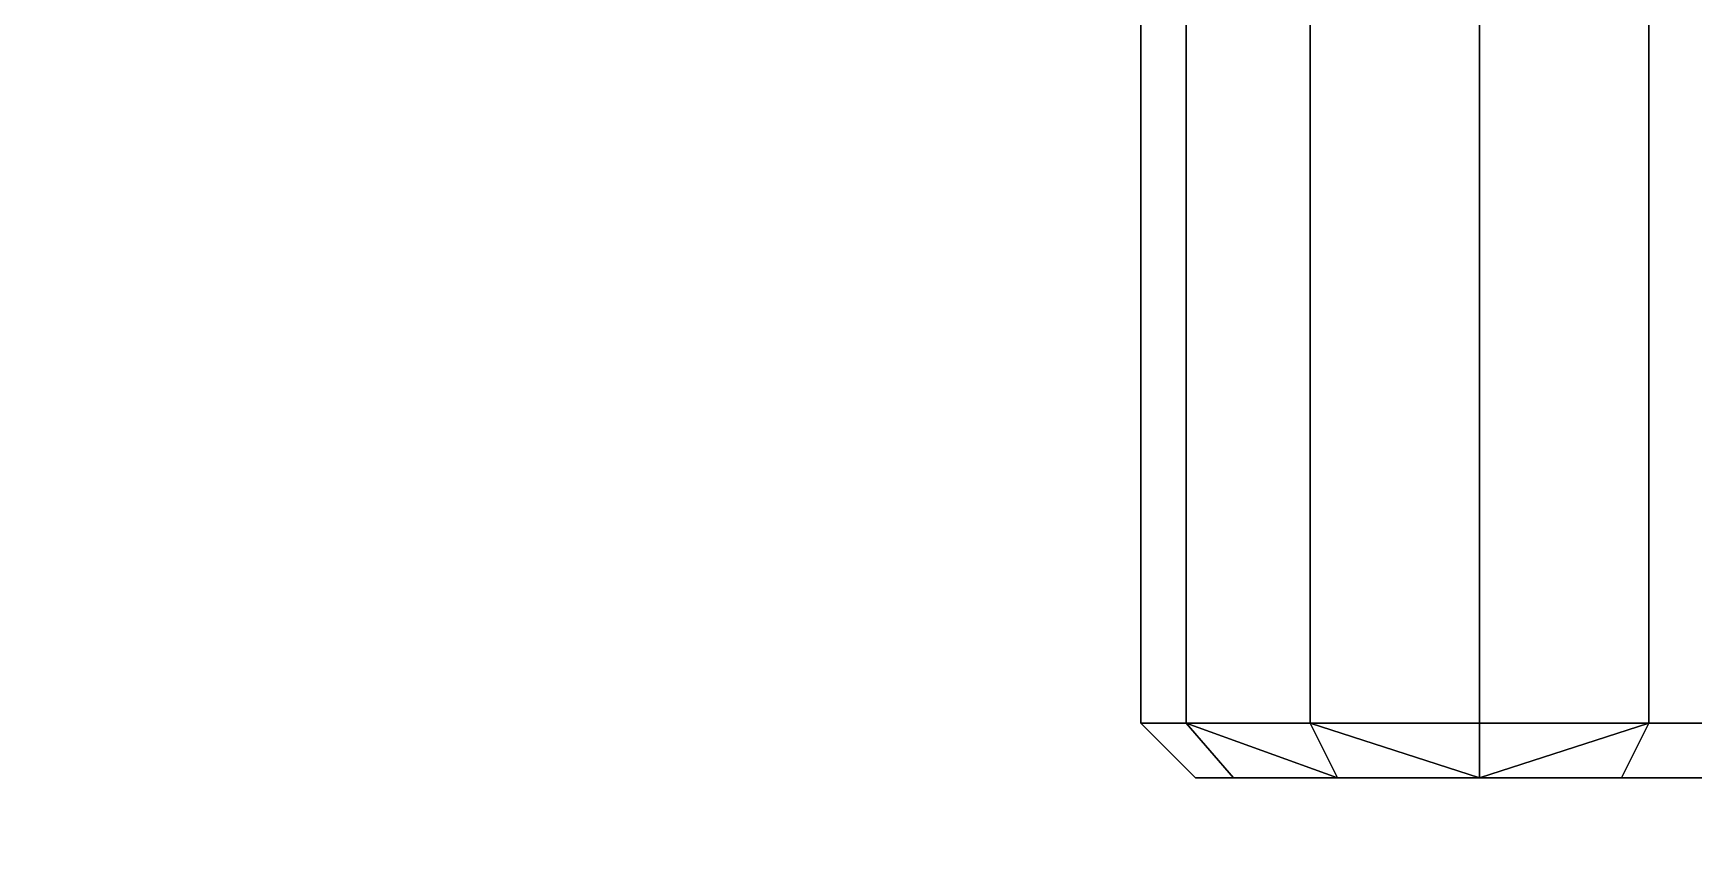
# Model space of a CAD drawing. Extents: x -80 to 2901, y -3352 to 80.
# Drawn here: x 2284.01 to 2299.21, y -2123.61 to -2116.18 of the extents above; entities that cross this region are included whole.
import ezdxf

# ---------------------------------------------------------------- set-up
doc = ezdxf.new("R2010")
doc.units = 0

# ---------------------------------------------------------------- blocks, each defined once
blk = doc.blocks.new('cocina Juan v2.alacena 2p.Lateral Derecho1', base_point=(800, 18, 20))
at = {"layer": 'blanco', "color": 0}
for points in [[(782, 18, 20), (782, 577, 20), (800, 577, 20), (800, 18, 20)], [(782, 577, 686), (782, 18, 686), (800, 18, 686), (800, 577, 686)]]:
    blk.add_3dface(points, dxfattribs=at)
blk = doc.blocks.new('cocina Juan v2.alacena 2p.Lateral Derecho2', base_point=(780.5, 60.75, 591.5))
at = {"layer": 'ACCESSORY', "color": 0}
for points in [[(788.5, 58.935, 583.55), (788.5, 57.8, 584.685), (780.5, 57.8, 584.685), (780.5, 58.935, 583.55)], [(788.5, 57.8, 579.315), (788.5, 58.935, 580.45), (780.5, 58.935, 580.45), (780.5, 57.8, 579.315)], [(788.5, 58.935, 551.55), (788.5, 57.8, 552.685), (780.5, 57.8, 552.685), (780.5, 58.935, 551.55)], [(788.5, 57.8, 547.315), (788.5, 58.935, 548.45), (780.5, 58.935, 548.45), (780.5, 57.8, 547.315)], [(788.5, 57.8, 584.685), (788.5, 58.935, 583.55), (789, 58.502, 583.3), (789, 57.55, 584.252)], [(788.5, 58.935, 580.45), (788.5, 57.8, 579.315), (789, 57.55, 579.748), (789, 58.502, 580.7)], [(788.5, 57.8, 552.685), (788.5, 58.935, 551.55), (789, 58.502, 551.3), (789, 57.55, 552.252)], [(788.5, 58.935, 548.45), (788.5, 57.8, 547.315), (789, 57.55, 547.748), (789, 58.502, 548.7)], [(788.5, 57.8, 584.685), (788.5, 56.25, 585.1), (780.5, 56.25, 585.1), (780.5, 57.8, 584.685)], [(788.5, 56.25, 578.9), (788.5, 57.8, 579.315), (780.5, 57.8, 579.315), (780.5, 56.25, 578.9)], [(788.5, 57.8, 552.685), (788.5, 56.25, 553.1), (780.5, 56.25, 553.1), (780.5, 57.8, 552.685)], [(788.5, 56.25, 546.9), (788.5, 57.8, 547.315), (780.5, 57.8, 547.315), (780.5, 56.25, 546.9)], [(788.5, 56.25, 585.1), (788.5, 57.8, 584.685), (789, 57.55, 584.252), (789, 56.25, 584.6)], [(788.5, 57.8, 579.315), (788.5, 56.25, 578.9), (789, 56.25, 579.4), (789, 57.55, 579.748)], [(788.5, 56.25, 553.1), (788.5, 57.8, 552.685), (789, 57.55, 552.252), (789, 56.25, 552.6)], [(788.5, 56.25, 585.1), (788.5, 54.7, 584.685), (780.5, 54.7, 584.685), (780.5, 56.25, 585.1)], [(788.5, 54.7, 579.315), (788.5, 56.25, 578.9), (780.5, 56.25, 578.9), (780.5, 54.7, 579.315)], [(788.5, 56.25, 553.1), (788.5, 54.7, 552.685), (780.5, 54.7, 552.685), (780.5, 56.25, 553.1)], [(788.5, 54.7, 547.315), (788.5, 56.25, 546.9), (780.5, 56.25, 546.9), (780.5, 54.7, 547.315)], [(789, 54.95, 579.748), (789, 56.25, 579.4), (788.5, 56.25, 578.9), (788.5, 54.7, 579.315)], [(789, 56.25, 552.6), (789, 54.95, 552.252), (788.5, 54.7, 552.685), (788.5, 56.25, 553.1)], [(789, 54.95, 547.748), (789, 56.25, 547.4), (788.5, 56.25, 546.9), (788.5, 54.7, 547.315)], [(789, 53.998, 580.7), (789, 54.95, 579.748), (788.5, 54.7, 579.315), (788.5, 53.565, 580.45)], [(789, 54.95, 552.252), (789, 53.998, 551.3), (788.5, 53.565, 551.55), (788.5, 54.7, 552.685)], [(789, 53.998, 548.7), (789, 54.95, 547.748), (788.5, 54.7, 547.315), (788.5, 53.565, 548.45)], [(788.5, 54.7, 584.685), (788.5, 53.565, 583.55), (780.5, 53.565, 583.55), (780.5, 54.7, 584.685)], [(788.5, 53.565, 580.45), (788.5, 54.7, 579.315), (780.5, 54.7, 579.315), (780.5, 53.565, 580.45)], [(788.5, 54.7, 552.685), (788.5, 53.565, 551.55), (780.5, 53.565, 551.55), (780.5, 54.7, 552.685)], [(788.5, 53.565, 548.45), (788.5, 54.7, 547.315), (780.5, 54.7, 547.315), (780.5, 53.565, 548.45)], [(789, 53.998, 583.3), (789, 53.65, 582), (788.5, 53.15, 582), (788.5, 53.565, 583.55)], [(789, 53.65, 582), (789, 53.998, 580.7), (788.5, 53.565, 580.45), (788.5, 53.15, 582)], [(789, 53.998, 551.3), (789, 53.65, 550), (788.5, 53.15, 550), (788.5, 53.565, 551.55)], [(789, 53.65, 550), (789, 53.998, 548.7), (788.5, 53.565, 548.45), (788.5, 53.15, 550)], [(788.5, 53.565, 583.55), (788.5, 53.15, 582), (780.5, 53.15, 582), (780.5, 53.565, 583.55)], [(788.5, 53.15, 582), (788.5, 53.565, 580.45), (780.5, 53.565, 580.45), (780.5, 53.15, 582)], [(788.5, 53.565, 551.55), (788.5, 53.15, 550), (780.5, 53.15, 550), (780.5, 53.565, 551.55)], [(788.5, 53.15, 550), (788.5, 53.565, 548.45), (780.5, 53.565, 548.45), (780.5, 53.15, 550)]]:
    blk.add_3dface(points, dxfattribs=at)
at = {"layer": 'ACCESSORY', "color": 0, "invisible_edges": 8}
for points in [[(789, 58.502, 583.3), (789, 58.85, 582), (789, 53.65, 582), (789, 58.502, 583.3)], [(789, 53.65, 582), (789, 58.85, 582), (789, 53.998, 580.7), (789, 53.65, 582)], [(789, 58.502, 580.7), (789, 53.998, 580.7), (789, 58.85, 582), (789, 58.502, 580.7)], [(789, 58.502, 551.3), (789, 58.85, 550), (789, 53.65, 550), (789, 58.502, 551.3)], [(789, 53.65, 550), (789, 58.85, 550), (789, 53.998, 548.7), (789, 53.65, 550)], [(789, 58.502, 548.7), (789, 53.998, 548.7), (789, 58.85, 550), (789, 58.502, 548.7)], [(789, 58.502, 583.3), (789, 53.998, 583.3), (789, 57.55, 584.252), (789, 58.502, 583.3)], [(789, 53.998, 583.3), (789, 58.502, 583.3), (789, 53.65, 582), (789, 53.998, 583.3)], [(789, 54.95, 579.748), (789, 53.998, 580.7), (789, 58.502, 580.7), (789, 54.95, 579.748)], [(789, 57.55, 579.748), (789, 54.95, 579.748), (789, 58.502, 580.7), (789, 57.55, 579.748)], [(789, 58.502, 551.3), (789, 53.998, 551.3), (789, 57.55, 552.252), (789, 58.502, 551.3)], [(789, 53.998, 551.3), (789, 58.502, 551.3), (789, 53.65, 550), (789, 53.998, 551.3)], [(789, 54.95, 547.748), (789, 53.998, 548.7), (789, 58.502, 548.7), (789, 54.95, 547.748)], [(789, 57.55, 547.748), (789, 54.95, 547.748), (789, 58.502, 548.7), (789, 57.55, 547.748)], [(789, 57.55, 547.748), (788.5, 57.8, 547.315), (789, 56.25, 547.4), (789, 57.55, 547.748)], [(788.5, 57.8, 547.315), (788.5, 56.25, 546.9), (789, 56.25, 547.4), (788.5, 57.8, 547.315)], [(789, 56.25, 584.6), (789, 57.55, 584.252), (789, 54.95, 584.252), (789, 56.25, 584.6)], [(789, 54.95, 584.252), (789, 57.55, 584.252), (789, 53.998, 583.3), (789, 54.95, 584.252)], [(789, 57.55, 579.748), (789, 56.25, 579.4), (789, 54.95, 579.748), (789, 57.55, 579.748)], [(789, 56.25, 552.6), (789, 57.55, 552.252), (789, 54.95, 552.252), (789, 56.25, 552.6)], [(789, 54.95, 552.252), (789, 57.55, 552.252), (789, 53.998, 551.3), (789, 54.95, 552.252)], [(789, 57.55, 547.748), (789, 56.25, 547.4), (789, 54.95, 547.748), (789, 57.55, 547.748)], [(788.5, 56.25, 585.1), (789, 56.25, 584.6), (788.5, 54.7, 584.685), (788.5, 56.25, 585.1)], [(789, 54.95, 584.252), (788.5, 54.7, 584.685), (789, 56.25, 584.6), (789, 54.95, 584.252)], [(789, 54.95, 584.252), (788.5, 53.565, 583.55), (788.5, 54.7, 584.685), (789, 54.95, 584.252)], [(789, 54.95, 584.252), (789, 53.998, 583.3), (788.5, 53.565, 583.55), (789, 54.95, 584.252)]]:
    blk.add_3dface(points, dxfattribs=at)
blk = doc.blocks.new('cocina Juan v2.alacena 2p.Lateral Derecho3', base_point=(780.5, 60.75, 145.5))
at = {"layer": 'ACCESSORY', "color": 0}
for points in [[(788.5, 58.935, 137.55), (788.5, 57.8, 138.685), (780.5, 57.8, 138.685), (780.5, 58.935, 137.55)], [(788.5, 57.8, 133.315), (788.5, 58.935, 134.45), (780.5, 58.935, 134.45), (780.5, 57.8, 133.315)], [(788.5, 58.935, 105.55), (788.5, 57.8, 106.685), (780.5, 57.8, 106.685), (780.5, 58.935, 105.55)], [(788.5, 57.8, 101.315), (788.5, 58.935, 102.45), (780.5, 58.935, 102.45), (780.5, 57.8, 101.315)], [(788.5, 57.8, 138.685), (788.5, 58.935, 137.55), (789, 58.502, 137.3), (789, 57.55, 138.252)], [(788.5, 58.935, 134.45), (788.5, 57.8, 133.315), (789, 57.55, 133.748), (789, 58.502, 134.7)], [(788.5, 57.8, 106.685), (788.5, 58.935, 105.55), (789, 58.502, 105.3), (789, 57.55, 106.252)], [(788.5, 58.935, 102.45), (788.5, 57.8, 101.315), (789, 57.55, 101.748), (789, 58.502, 102.7)], [(788.5, 57.8, 138.685), (788.5, 56.25, 139.1), (780.5, 56.25, 139.1), (780.5, 57.8, 138.685)], [(788.5, 56.25, 132.9), (788.5, 57.8, 133.315), (780.5, 57.8, 133.315), (780.5, 56.25, 132.9)], [(788.5, 57.8, 106.685), (788.5, 56.25, 107.1), (780.5, 56.25, 107.1), (780.5, 57.8, 106.685)], [(788.5, 56.25, 100.9), (788.5, 57.8, 101.315), (780.5, 57.8, 101.315), (780.5, 56.25, 100.9)], [(788.5, 56.25, 139.1), (788.5, 57.8, 138.685), (789, 57.55, 138.252), (789, 56.25, 138.6)], [(788.5, 57.8, 133.315), (788.5, 56.25, 132.9), (789, 56.25, 133.4), (789, 57.55, 133.748)], [(788.5, 56.25, 107.1), (788.5, 57.8, 106.685), (789, 57.55, 106.252), (789, 56.25, 106.6)], [(788.5, 56.25, 139.1), (788.5, 54.7, 138.685), (780.5, 54.7, 138.685), (780.5, 56.25, 139.1)], [(788.5, 54.7, 133.315), (788.5, 56.25, 132.9), (780.5, 56.25, 132.9), (780.5, 54.7, 133.315)], [(788.5, 56.25, 107.1), (788.5, 54.7, 106.685), (780.5, 54.7, 106.685), (780.5, 56.25, 107.1)], [(788.5, 54.7, 101.315), (788.5, 56.25, 100.9), (780.5, 56.25, 100.9), (780.5, 54.7, 101.315)], [(789, 54.95, 133.748), (789, 56.25, 133.4), (788.5, 56.25, 132.9), (788.5, 54.7, 133.315)], [(789, 56.25, 106.6), (789, 54.95, 106.252), (788.5, 54.7, 106.685), (788.5, 56.25, 107.1)], [(789, 54.95, 101.748), (789, 56.25, 101.4), (788.5, 56.25, 100.9), (788.5, 54.7, 101.315)], [(789, 53.998, 134.7), (789, 54.95, 133.748), (788.5, 54.7, 133.315), (788.5, 53.565, 134.45)], [(789, 54.95, 106.252), (789, 53.998, 105.3), (788.5, 53.565, 105.55), (788.5, 54.7, 106.685)], [(789, 53.998, 102.7), (789, 54.95, 101.748), (788.5, 54.7, 101.315), (788.5, 53.565, 102.45)], [(788.5, 54.7, 138.685), (788.5, 53.565, 137.55), (780.5, 53.565, 137.55), (780.5, 54.7, 138.685)], [(788.5, 53.565, 134.45), (788.5, 54.7, 133.315), (780.5, 54.7, 133.315), (780.5, 53.565, 134.45)], [(788.5, 54.7, 106.685), (788.5, 53.565, 105.55), (780.5, 53.565, 105.55), (780.5, 54.7, 106.685)], [(788.5, 53.565, 102.45), (788.5, 54.7, 101.315), (780.5, 54.7, 101.315), (780.5, 53.565, 102.45)], [(789, 53.998, 137.3), (789, 53.65, 136), (788.5, 53.15, 136), (788.5, 53.565, 137.55)], [(789, 53.65, 136), (789, 53.998, 134.7), (788.5, 53.565, 134.45), (788.5, 53.15, 136)], [(789, 53.998, 105.3), (789, 53.65, 104), (788.5, 53.15, 104), (788.5, 53.565, 105.55)], [(789, 53.65, 104), (789, 53.998, 102.7), (788.5, 53.565, 102.45), (788.5, 53.15, 104)], [(788.5, 53.565, 137.55), (788.5, 53.15, 136), (780.5, 53.15, 136), (780.5, 53.565, 137.55)], [(788.5, 53.15, 136), (788.5, 53.565, 134.45), (780.5, 53.565, 134.45), (780.5, 53.15, 136)], [(788.5, 53.565, 105.55), (788.5, 53.15, 104), (780.5, 53.15, 104), (780.5, 53.565, 105.55)], [(788.5, 53.15, 104), (788.5, 53.565, 102.45), (780.5, 53.565, 102.45), (780.5, 53.15, 104)]]:
    blk.add_3dface(points, dxfattribs=at)
at = {"layer": 'ACCESSORY', "color": 0, "invisible_edges": 8}
for points in [[(789, 58.502, 137.3), (789, 58.85, 136), (789, 53.65, 136), (789, 58.502, 137.3)], [(789, 53.65, 136), (789, 58.85, 136), (789, 53.998, 134.7), (789, 53.65, 136)], [(789, 58.502, 134.7), (789, 53.998, 134.7), (789, 58.85, 136), (789, 58.502, 134.7)], [(789, 58.502, 105.3), (789, 58.85, 104), (789, 53.65, 104), (789, 58.502, 105.3)], [(789, 53.65, 104), (789, 58.85, 104), (789, 53.998, 102.7), (789, 53.65, 104)], [(789, 58.502, 102.7), (789, 53.998, 102.7), (789, 58.85, 104), (789, 58.502, 102.7)], [(789, 58.502, 137.3), (789, 53.998, 137.3), (789, 57.55, 138.252), (789, 58.502, 137.3)], [(789, 53.998, 137.3), (789, 58.502, 137.3), (789, 53.65, 136), (789, 53.998, 137.3)], [(789, 54.95, 133.748), (789, 53.998, 134.7), (789, 58.502, 134.7), (789, 54.95, 133.748)], [(789, 57.55, 133.748), (789, 54.95, 133.748), (789, 58.502, 134.7), (789, 57.55, 133.748)], [(789, 58.502, 105.3), (789, 53.998, 105.3), (789, 57.55, 106.252), (789, 58.502, 105.3)], [(789, 53.998, 105.3), (789, 58.502, 105.3), (789, 53.65, 104), (789, 53.998, 105.3)], [(789, 54.95, 101.748), (789, 53.998, 102.7), (789, 58.502, 102.7), (789, 54.95, 101.748)], [(789, 57.55, 101.748), (789, 54.95, 101.748), (789, 58.502, 102.7), (789, 57.55, 101.748)], [(789, 57.55, 101.748), (788.5, 57.8, 101.315), (789, 56.25, 101.4), (789, 57.55, 101.748)], [(788.5, 57.8, 101.315), (788.5, 56.25, 100.9), (789, 56.25, 101.4), (788.5, 57.8, 101.315)], [(789, 56.25, 138.6), (789, 57.55, 138.252), (789, 54.95, 138.252), (789, 56.25, 138.6)], [(789, 54.95, 138.252), (789, 57.55, 138.252), (789, 53.998, 137.3), (789, 54.95, 138.252)], [(789, 57.55, 133.748), (789, 56.25, 133.4), (789, 54.95, 133.748), (789, 57.55, 133.748)], [(789, 56.25, 106.6), (789, 57.55, 106.252), (789, 54.95, 106.252), (789, 56.25, 106.6)], [(789, 54.95, 106.252), (789, 57.55, 106.252), (789, 53.998, 105.3), (789, 54.95, 106.252)], [(789, 57.55, 101.748), (789, 56.25, 101.4), (789, 54.95, 101.748), (789, 57.55, 101.748)], [(788.5, 56.25, 139.1), (789, 56.25, 138.6), (788.5, 54.7, 138.685), (788.5, 56.25, 139.1)], [(789, 54.95, 138.252), (788.5, 54.7, 138.685), (789, 56.25, 138.6), (789, 54.95, 138.252)], [(789, 54.95, 138.252), (788.5, 53.565, 137.55), (788.5, 54.7, 138.685), (789, 54.95, 138.252)], [(789, 54.95, 138.252), (789, 53.998, 137.3), (788.5, 53.565, 137.55), (789, 54.95, 138.252)]]:
    blk.add_3dface(points, dxfattribs=at)
blk = doc.blocks.new('cocina Juan v2.alacena 2p.Lateral Derecho')
for name, p in [('cocina Juan v2.alacena 2p.Lateral Derecho2', (780.5, 60.75, 591.5)), ('cocina Juan v2.alacena 2p.Lateral Derecho3', (780.5, 60.75, 145.5))]:
    blk.add_blockref(name, p)
at = {"layer": 'Blanco'}
blk.add_blockref('cocina Juan v2.alacena 2p.Lateral Derecho1', (800, 18, 20), dxfattribs=at)
blk = doc.blocks.new('cocina Juan v2.alacena 2p')
at = {"layer": 'cocina Juan v2.alacena 2p.Lateral Derecho'}
blk.add_blockref('cocina Juan v2.alacena 2p.Lateral Derecho', (0, 0), dxfattribs=at)

msp = doc.modelspace()

# ---------------------------------------------------------------- block references
at = {"rotation": -90}
msp.add_blockref('cocina Juan v2.alacena 2p', (2241, -1334, 1900), dxfattribs=at)

doc.saveas('drawing.dxf')
